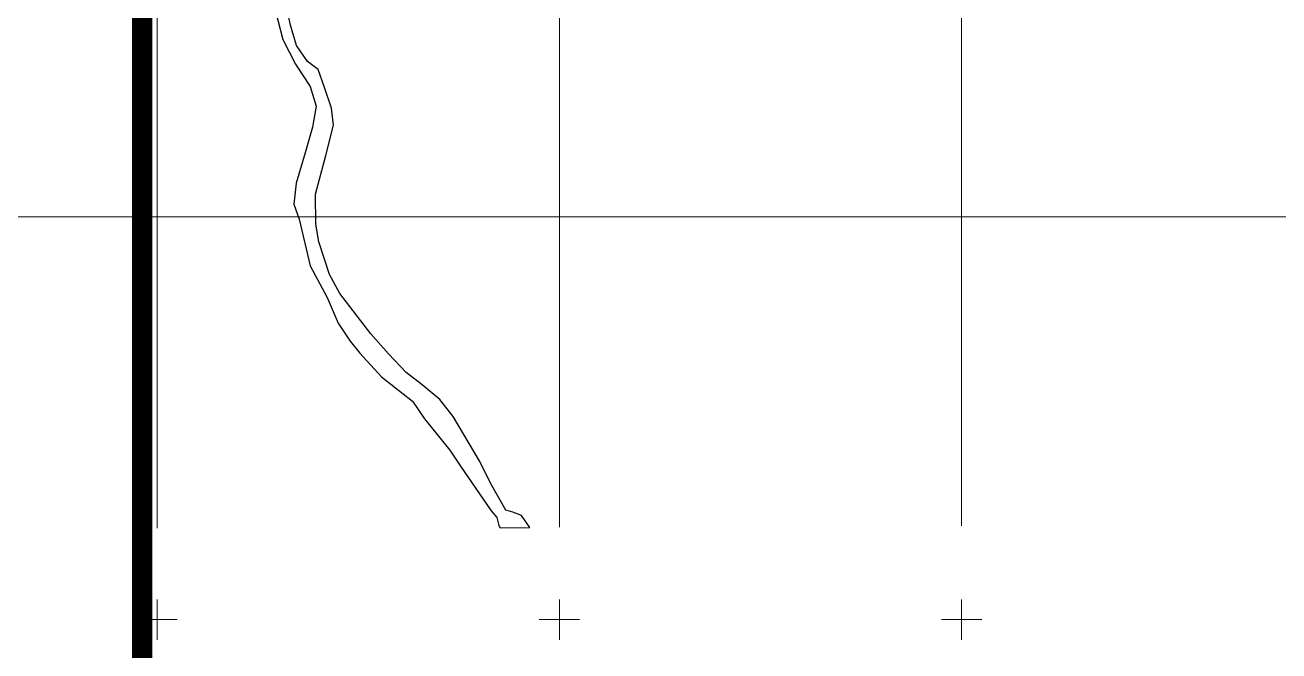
# Model space of a CAD drawing. Header units: millimetres. Extents: x 546597 to 607848, y 1180644 to 1193180.
# Drawn here: x 603734 to 604358, y 1184184 to 1184495 of the extents above; entities that cross this region are included whole.
import ezdxf

# ---------------------------------------------------------------- set-up
doc = ezdxf.new("R2010")
doc.units = ezdxf.units.MM
doc.header["$MEASUREMENT"] = 0
doc.layers.get('0').update_dxf_attribs({"linetype": 'CONTINUOUS', "lineweight": 20})
doc.layers.add('KHUNG', color=2, linetype='CONTINUOUS', lineweight=120)
doc.layers.add('toa do', color=2, linetype='CONTINUOUS', lineweight=13)
doc.layers.add('SONG', color=150, linetype='CONTINUOUS')

# ---------------------------------------------------------------- blocks, each defined once
blk = doc.blocks.new('CROSS')
for p, q in [((0, -5), (0, 5)), ((-5, 0), (5, 0))]:
    blk.add_line(p, q)

msp = doc.modelspace()

# ---------------------------------------------------------------- linework, layer by layer
at = {"layer": 'KHUNG', "const_width": 10}
msp.add_lwpolyline([(607842.61, 1188405.4), (603792.61, 1188405.4), (603792.61, 1180648.5), (607842.61, 1180648.5)], close=True, dxfattribs=at)
at = {"layer": 'KHUNG'}
msp.add_lwpolyline([(599742.61, 1188405.4), (603792.61, 1188405.4), (603792.61, 1180648.5), (599742.61, 1180648.5)], close=True, dxfattribs=at)
at = {"layer": 'SONG'}
msp.add_lwpolyline([(603857.47, 1184507.27), (603862.46, 1184487.98), (603868.84, 1184475.75), (603876.1, 1184464.65), (603879.14, 1184454.93), (603877.32, 1184444.6), (603873.67, 1184431.84), (603869.18, 1184416.79), (603868, 1184406.37), (603870.58, 1184398.92), (603876.14, 1184375.6), (603884.48, 1184359.97), (603890, 1184347.15), (603896.05, 1184338.3), (603900.84, 1184332.36), (603911.48, 1184320.49), (603926.94, 1184308.44), (603932.97, 1184299.73), (603945.61, 1184284.19), (603950.88, 1184276.19), (603966.13, 1184253.97), (603968.96, 1184250.63), (603969.85, 1184246.66), (603970.5, 1184245.63), (603985.25, 1184245.76), (603981.14, 1184251.66), (603976.78, 1184253.33), (603973.32, 1184254.35), (603965.75, 1184267.69), (603960.36, 1184278.46), (603947.24, 1184300.88), (603940.57, 1184309.21), (603931.84, 1184316.52), (603923.76, 1184322.68), (603915.03, 1184331.91), (603906.31, 1184341.92), (603890.87, 1184361.99), (603885.74, 1184371.36), (603880.48, 1184387.52), (603878.94, 1184396.37), (603878.69, 1184411.2), (603883.82, 1184430.44), (603887.67, 1184445.45), (603886.77, 1184454.04), (603883.18, 1184464.17), (603880.09, 1184473.09), (603874.7, 1184477.07), (603869.31, 1184485.02), (603866.36, 1184495.15), (603863.28, 1184509.13)], dxfattribs=at)
at = {"layer": 'toa do', "color": 250}
for p, q in [((603799.97, 1188405.4), (603799.97, 1184245.31)), ((604199.97, 1188405.4), (604199.97, 1184246.54)), ((607842.61, 1184400.01), (592291.23, 1184400.01))]:
    msp.add_line(p, q, dxfattribs=at)
at = {"layer": 'toa do', "color": 252}
msp.add_line((603999.97, 1188405.4), (603999.97, 1184245.93), dxfattribs=at)

# ---------------------------------------------------------------- block references
at = {"layer": 'toa do', "xscale": 2, "yscale": 2, "zscale": 2}
for p in [(603799.97, 1184400.01), (603799.97, 1184400.01), (603999.97, 1184400.01), (603999.97, 1184400.01), (604199.97, 1184400.01), (604199.97, 1184400.01), (603799.97, 1184200.01), (603799.97, 1184200.01), (603999.97, 1184200.01), (603999.97, 1184200.01), (604199.97, 1184200.01), (604199.97, 1184200.01)]:
    msp.add_blockref('CROSS', p, dxfattribs=at)

doc.saveas('drawing.dxf')
